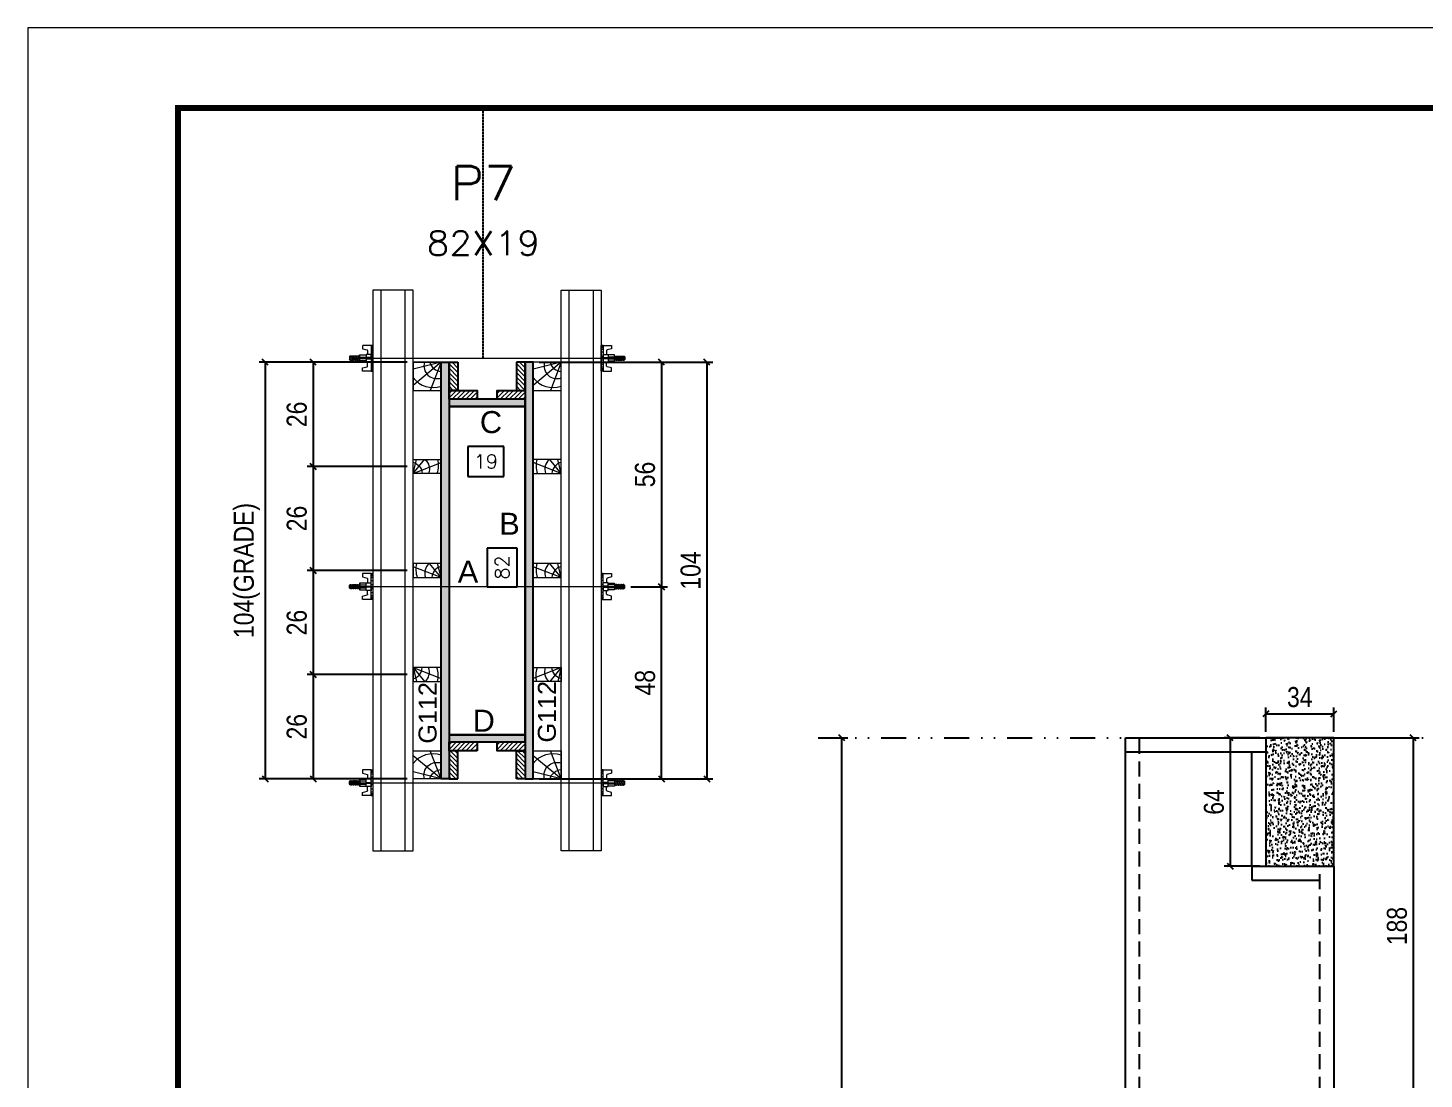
# Model space of a CAD drawing. Header units: millimetres. Extents: x 787 to 8287, y -592 to 17063.
# Drawn here: x 6194 to 6891, y 10271 to 10796 of the extents above; entities that cross this region are included whole.
import ezdxf
from ezdxf.enums import TextEntityAlignment as Align

# ---------------------------------------------------------------- set-up
doc = ezdxf.new("R2010")
doc.units = ezdxf.units.MM
for name, pattern in [('DASHED', [0.75, 0.5, -0.25]), ('DIVIDE2', [0.625, 0.25, -0.125, 0, -0.125, 0, -0.125]), ('HIDDEN', [0.375, 0.25, -0.125])]:
    doc.linetypes.add(name, pattern=pattern)
for name, color, linetype in [('00 - FELIPE', 2, 'Continuous'), ('CHAPA', 1, 'Continuous'), ('COTA', 241, 'Continuous'), ('Cota Seção (2x)', 241, 'Continuous'), ('MEIO_PONT', 93, 'Continuous'), ('Nível', 160, 'Continuous'), ('Painéis', 200, 'Continuous'), ('SARR_2.2x7', 40, 'Continuous'), ('SARRAFO', 251, 'Continuous'), ('Sarrafo de Pressão', 42, 'HIDDEN'), ('Texto de Titulo', 7, 'Continuous'), ('Texto Qtd Sarr', 242, 'Continuous'), ('TEXTO_GERAL', 7, 'Continuous')]:
    doc.layers.add(name, color=color, linetype=linetype)
for name, color, linetype, lineweight in [('Folhas', 255, 'Continuous', 9), ('Hachura', 251, 'Continuous', 9), ('Madeira', 126, 'Continuous', 18), ('Perfil Metálico', 224, 'Continuous', 18), ('SARRAFO DE PRESSAO', 251, 'DASHED', 9), ('Texto Seção', 7, 'Continuous', 15)]:
    doc.layers.add(name, color=color, linetype=linetype, lineweight=lineweight)
doc.styles.add('ARIAL', font='arial.ttf')
doc.styles.add('COTA TECNICA', font='techl___.ttf', dxfattribs={"height": 10})
doc.styles.add('COTA TECNICA 2X', font='techl___.ttf', dxfattribs={"height": 10})
doc.styles.add('COTA TECNICA-50', font='techl___.ttf', dxfattribs={"height": 10})
doc.styles.add('ROMANS', font='romans.shx')
doc.styles.add('SANSSERIF', font='sas_____.pfb')
doc.dimstyles.new('COTA PAINEL-50', dxfattribs={"dimtxt": 10, "dimasz": 3, "dimexe": 3, "dimexo": 3, "dimgap": 3, "dimtad": 1, "dimdec": 1, "dimzin": 12, "dimdsep": 46, "dimtxsty": 'COTA TECNICA-50', "dimblk1": 'OBLIQUE', "dimblk2": 'OBLIQUE', "dimsah": 1, "dimcen": 0.9, "dimclrd": 4, "dimclre": 4, "dimclrt": 240, "dimadec": 1, "dimazin": 3, "dimtfac": 1, "dimtdec": 1, "dimtmove": 0, "dimatfit": 3, "dimfxl": 0, "dimtolj": 1, "dimtzin": 12, "dimarcsym": 0})
doc.dimstyles.new('PAINEL', dxfattribs={"dimtxt": 10, "dimasz": 3, "dimexe": 3, "dimexo": 3, "dimgap": 3, "dimtad": 1, "dimdec": 1, "dimzin": 12, "dimdsep": 46, "dimtxsty": 'COTA TECNICA', "dimblk1": 'OBLIQUE', "dimblk2": 'OBLIQUE', "dimsah": 1, "dimcen": 0.9, "dimclrd": 4, "dimclre": 4, "dimclrt": 240, "dimadec": 1, "dimazin": 3, "dimtfac": 1, "dimtdec": 1, "dimtmove": 0, "dimatfit": 3, "dimfxl": 0, "dimtolj": 1, "dimtzin": 12, "dimarcsym": 0})
doc.dimstyles.new('SECAO PILAR', dxfattribs={"dimtxt": 10, "dimasz": 3, "dimexe": 3, "dimexo": 3, "dimgap": 3, "dimtad": 1, "dimdec": 1, "dimlfac": 0.5, "dimzin": 12, "dimdsep": 46, "dimtxsty": 'COTA TECNICA 2X', "dimblk1": 'OBLIQUE', "dimblk2": 'OBLIQUE', "dimsah": 1, "dimcen": 0.9, "dimclrd": 256, "dimclre": 256, "dimclrt": 256, "dimadec": 1, "dimazin": 3, "dimtfac": 1, "dimtdec": 1, "dimtmove": 0, "dimatfit": 3, "dimfxl": 0, "dimtolj": 1, "dimtzin": 12, "dimarcsym": 0})
doc.dimstyles.new('SECÇÃO 2', dxfattribs={"dimtxt": 7, "dimasz": 6, "dimexe": 0.18, "dimexo": 2, "dimgap": -4, "dimtad": 3, "dimdec": 1, "dimlfac": 0.5, "dimzin": 12, "dimdsep": 46, "dimtxsty": 'ROMANS', "dimblk": 'ARCHTICK', "dimcen": 0.09, "dimse1": 1, "dimse2": 1, "dimsd1": 1, "dimsd2": 1, "dimclrd": 180, "dimclre": 5, "dimclrt": 1, "dimadec": 0, "dimazin": 3, "dimtfac": 1, "dimtdec": 1, "dimtofl": 0, "dimtmove": 0, "dimatfit": 3, "dimldrblk": 'ARCHTICK', "dimfxl": 0, "dimtolj": 1, "dimtzin": 0, "dimarcsym": 0})
pattern_1 = [(135, (-16487.0859, 19923.5144), (-1.12253202, -1.12253202), [])]
pattern_2 = [(135, (-16487.0859, 19752.5144), (-1.12253202, -1.12253202), [])]

# ---------------------------------------------------------------- blocks, each defined once
blk = doc.blocks.new('9999999999')
at = {"layer": 'Folhas'}
blk.add_lwpolyline([(98138.98, 34190.21), (99623.98, 34190.21), (99623.98, 35240.21), (98138.98, 35240.21)], close=True, dxfattribs=at)
at = {"layer": 'Folhas', "color": 30, "const_width": 3}
blk.add_lwpolyline([(98213.98, 34230.21), (99583.98, 34230.21), (99583.98, 35200.21), (98213.98, 35200.21)], close=True, dxfattribs=at)
blk = doc.blocks.new('*D376')
at = {"layer": 'Cota Seção (2x)', "color": 180, "lineweight": -2}
for p, q in [((6438.32, 10535.73), (6423.32, 10535.73)), ((6423.32, 10535.73), (6423.32, 10516.39)), ((6438.32, 10516.39), (6438.32, 10535.73)), ((6423.32, 10516.39), (6438.32, 10516.39))]:
    blk.add_line(p, q, dxfattribs=at)
at = {"layer": 'Defpoints', "color": 0}
for p in [(6404.32, 10606.56), (6404.32, 10442.56), (6442.32, 10442.56)]:
    blk.add_point(p, dxfattribs=at)
at = {"layer": 'Cota Seção (2x)', "color": 1, "insert": (6430.82, 10526.06), "char_height": 7, "attachment_point": 5, "rotation": 90, "style": 'ROMANS'}
blk.add_mtext('\\A1;82', dxfattribs=at)
blk = doc.blocks.new('_ArchTick')
at = {"color": 0, "linetype": 'ByBlock', "const_width": 0.15}
blk.add_lwpolyline([(-0.5, -0.5), (0.5, 0.5)], dxfattribs=at)
blk = doc.blocks.new('_Oblique')
at = {"color": 0, "linetype": 'ByBlock', "lineweight": -2}
blk.add_line((-0.5, -0.5), (0.5, 0.5), dxfattribs=at)
blk = doc.blocks.new('*D377')
at = {"layer": 'Cota Seção (2x)', "lineweight": -2}
for p, q in [((6449.32, 10628.56), (6536.1, 10628.56)), ((6533.1, 10628.56), (6533.1, 10420.56)), ((6449.32, 10420.56), (6536.1, 10420.56))]:
    blk.add_line(p, q, dxfattribs=at)
at = {"layer": 'Defpoints', "color": 0}
for p in [(6446.32, 10628.56), (6446.32, 10420.56), (6533.1, 10420.56)]:
    blk.add_point(p, dxfattribs=at)
at = {"layer": 'Cota Seção (2x)', "lineweight": -2, "xscale": 3, "yscale": 3, "zscale": 3}
for p, rotation in [((6533.1, 10628.56), 90), ((6533.1, 10420.56), 270)]:
    blk.add_blockref('_Oblique', p, dxfattribs=dict(at, rotation=rotation))
at = {"layer": 'Cota Seção (2x)', "insert": (6524.99, 10524.56), "char_height": 10, "attachment_point": 5, "rotation": 90, "style": 'COTA TECNICA 2X'}
blk.add_mtext('\\A1;104', dxfattribs=at)
blk = doc.blocks.new('*D378')
at = {"layer": 'Cota Seção (2x)', "lineweight": -2}
for p, q in [((6483.32, 10628.56), (6513.33, 10628.56)), ((6510.33, 10628.56), (6510.33, 10516.5)), ((6495.12, 10516.5), (6513.33, 10516.5))]:
    blk.add_line(p, q, dxfattribs=at)
at = {"layer": 'Defpoints', "color": 0}
for p in [(6480.32, 10628.56), (6492.12, 10516.5), (6510.33, 10516.5)]:
    blk.add_point(p, dxfattribs=at)
at = {"layer": 'Cota Seção (2x)', "lineweight": -2, "xscale": 3, "yscale": 3, "zscale": 3}
for p, rotation in [((6510.33, 10628.56), 90), ((6510.33, 10516.5), 270)]:
    blk.add_blockref('_Oblique', p, dxfattribs=dict(at, rotation=rotation))
at = {"layer": 'Cota Seção (2x)', "insert": (6502.22, 10572.53), "char_height": 10, "attachment_point": 5, "rotation": 90, "style": 'COTA TECNICA 2X'}
blk.add_mtext('\\A1;56', dxfattribs=at)
blk = doc.blocks.new('*D379')
at = {"layer": 'Cota Seção (2x)', "lineweight": -2}
for p, q in [((6495.12, 10516.5), (6513.33, 10516.5)), ((6510.33, 10420.56), (6510.33, 10516.5)), ((6483.32, 10420.56), (6513.33, 10420.56))]:
    blk.add_line(p, q, dxfattribs=at)
at = {"layer": 'Defpoints', "color": 0}
for p in [(6492.12, 10516.5), (6510.33, 10516.5), (6480.32, 10420.56)]:
    blk.add_point(p, dxfattribs=at)
at = {"layer": 'Cota Seção (2x)', "lineweight": -2, "xscale": 3, "yscale": 3, "zscale": 3}
for p, rotation in [((6510.33, 10516.5), 90), ((6510.33, 10420.56), 270)]:
    blk.add_blockref('_Oblique', p, dxfattribs=dict(at, rotation=rotation))
at = {"layer": 'Cota Seção (2x)', "insert": (6502.23, 10468.53), "char_height": 10, "attachment_point": 5, "rotation": 90, "style": 'COTA TECNICA 2X'}
blk.add_mtext('\\A1;48', dxfattribs=at)
blk = doc.blocks.new('*D380')
at = {"layer": 'Cota Seção (2x)', "color": 180, "lineweight": -2}
for p, q in [((6431.71, 10586.47), (6413.71, 10586.47)), ((6413.71, 10586.47), (6413.71, 10571.47)), ((6431.71, 10571.47), (6431.71, 10586.47)), ((6413.71, 10571.47), (6431.71, 10571.47))]:
    blk.add_line(p, q, dxfattribs=at)
at = {"layer": 'Defpoints', "color": 0}
for p in [(6404.32, 10606.56), (6442.32, 10606.56), (6442.32, 10567.47)]:
    blk.add_point(p, dxfattribs=at)
at = {"layer": 'Cota Seção (2x)', "color": 1, "insert": (6422.71, 10578.97), "char_height": 7, "attachment_point": 5, "style": 'ROMANS'}
blk.add_mtext('\\A1;19', dxfattribs=at)
blk = doc.blocks.new('titulo1')
at = {"layer": 'Defpoints', "color": 252, "linetype": 'HIDDEN', "ltscale": 2}
blk.add_line((0, 0), (0, 125), dxfattribs=at)
at = {"layer": 'Defpoints', "style": 'ROMANS', "oblique": 15}
blk.add_attdef('FOLHA', text='', height=10, dxfattribs=at).set_placement((0, 15.58), align=Align.MIDDLE_CENTER)
at = {"layer": 'Texto Qtd Sarr', "color": 3, "style": 'ROMANS', "oblique": 15}
for tag, height, p in [('TITULO', 17, (0, 71.45)), ('SEÇÃO', 12, (0, 41.55))]:
    blk.add_attdef(tag, text='', height=height, dxfattribs=at).set_placement(p, align=Align.MIDDLE_CENTER)
blk = doc.blocks.new('PONTALETE')
at = {"layer": 'Madeira'}
for q in [(2.71, 7), (7, 5.76), (7, 1.74)]:
    blk.add_line((0, 0), q, dxfattribs=at)
blk.add_lwpolyline([(0, 0), (7, 0), (7, 7), (0, 7)], close=True, dxfattribs=at)
for centre, radius, start, end in [((2.04, 0.06), 6.23, 37.2818, 109.0913), ((1.09, 0.9), 3.19, 343.603, 109.9847), ((-0.21, -0.78), 3.09, 14.6322, 86.0383)]:
    blk.add_arc(centre, radius, start, end, dxfattribs=at)
blk = doc.blocks.new('*D381')
at = {"layer": 'Cota Seção (2x)', "lineweight": -2}
for p, q in [((6383.32, 10628.56), (6309.55, 10628.56)), ((6312.55, 10628.56), (6312.55, 10420.56)), ((6383.32, 10420.56), (6309.55, 10420.56))]:
    blk.add_line(p, q, dxfattribs=at)
at = {"layer": 'Defpoints', "color": 0}
for p in [(6386.32, 10628.56), (6312.55, 10420.56), (6386.32, 10420.56)]:
    blk.add_point(p, dxfattribs=at)
at = {"layer": 'Cota Seção (2x)', "lineweight": -2, "xscale": 3, "yscale": 3, "zscale": 3}
for p, rotation in [((6312.55, 10628.56), 90), ((6312.55, 10420.56), 270)]:
    blk.add_blockref('_Oblique', p, dxfattribs=dict(at, rotation=rotation))
at = {"layer": 'Cota Seção (2x)', "insert": (6303.32, 10524.56), "char_height": 10, "attachment_point": 5, "rotation": 90, "style": 'COTA TECNICA 2X'}
blk.add_mtext('\\A1;104(GRADE)', dxfattribs=at)
blk = doc.blocks.new('*D382')
at = {"layer": 'Cota Seção (2x)', "lineweight": -2}
for p, q in [((6383.32, 10472.56), (6333.39, 10472.56)), ((6336.39, 10472.56), (6336.39, 10420.56)), ((6383.32, 10420.56), (6333.39, 10420.56))]:
    blk.add_line(p, q, dxfattribs=at)
at = {"layer": 'Defpoints', "color": 0}
for p in [(6386.32, 10472.56), (6336.39, 10420.56), (6386.32, 10420.56)]:
    blk.add_point(p, dxfattribs=at)
at = {"layer": 'Cota Seção (2x)', "lineweight": -2, "xscale": 3, "yscale": 3, "zscale": 3}
for p, rotation in [((6336.39, 10472.56), 90), ((6336.39, 10420.56), 270)]:
    blk.add_blockref('_Oblique', p, dxfattribs=dict(at, rotation=rotation))
at = {"layer": 'Cota Seção (2x)', "insert": (6328.29, 10446.56), "char_height": 10, "attachment_point": 5, "rotation": 90, "style": 'COTA TECNICA 2X'}
blk.add_mtext('\\A1;26', dxfattribs=at)
blk = doc.blocks.new('MEIO PONTALETE')
at = {"layer": 'Madeira'}
for q in [(2.71, 7), (3.5, 2.88), (3.5, 0.87)]:
    blk.add_line((0, 0), q, dxfattribs=at)
blk.add_lwpolyline([(0, 0), (3.5, 0), (3.5, 7), (0, 7)], close=True, dxfattribs=at)
for centre, radius, start, end in [((2.04, 0.06), 6.23, 76.4499, 109.0913), ((1.09, 0.9), 3.19, 40.9063, 109.9847), ((-0.21, -0.78), 3.09, 14.6322, 86.0383)]:
    blk.add_arc(centre, radius, start, end, dxfattribs=at)
blk = doc.blocks.new('C')
at = {"layer": 'Hachura', "color": 0}
for p, q in [((0, 3.22), (0, -3.22)), ((0.45, 3.22), (0, 3.22)), ((0.46, 3.16), (0, 3.16)), ((0.46, 3.05), (0, 3.05)), ((0.46, 2.88), (0, 2.88)), ((0, 2.75), (0, -1.16)), ((0.46, 2.65), (0, 2.65)), ((0.46, 2.23), (0, 2.23)), ((0.46, 1.51), (0, 1.51)), ((0.39, 0.49), (0.17, 0.49)), ((0.45, -3.23), (0.45, 3.22)), ((0.45, 3.22), (2.58, 3.22)), ((1.74, 0.97), (0.45, 0.97)), ((1.45, 0.1), (0.45, 0.1)), ((1.35, 1.94), (1.35, 0.96)), ((2.58, 2.39), (1.47, 2.09)), ((1.74, -0.97), (1.74, 0.97)), ((1.74, 0.97), (1.74, 0.84)), ((1.74, 0.97), (1.74, 0.84)), ((1.74, 0.84), (3.35, 0.84)), ((3.35, 0.45), (1.74, 0.45)), ((2.58, 3.22), (2.58, 2.39)), ((3.32, 0.84), (3.32, -0.84)), ((3.35, 0.84), (3.35, -0.84)), ((3.68, 0.45), (3.35, 0.45)), ((3.84, -0.52), (3.35, 0.45)), ((3.35, 0.06), (3.67, -0.57)), ((3.68, 0.45), (4.16, -0.52)), ((3.72, 0.5), (4.25, -0.57)), ((4.37, -0.55), (3.83, 0.53)), ((4.15, 0.45), (3.93, 0.45)), ((4.42, -0.52), (3.93, 0.45)), ((4.15, 0.45), (4.26, 0.45)), ((4.26, 0.45), (4.74, -0.52)), ((4.3, 0.5), (4.83, -0.57)), ((4.95, -0.55), (4.41, 0.53)), ((4.51, 0.45), (4.84, 0.45)), ((5, -0.52), (4.51, 0.45)), ((4.84, 0.45), (5.32, -0.52)), ((4.88, 0.5), (5.41, -0.57)), ((5.53, -0.55), (4.99, 0.53)), ((5.58, -0.52), (5.09, 0.45)), ((5.42, 0.45), (5.09, 0.45)), ((5.58, -0.52), (5.09, 0.45)), ((5.42, 0.45), (5.74, -0.19)), ((5.46, 0.5), (5.74, -0.07)), ((5.74, 0.19), (5.57, 0.53)), ((5.74, 0.32), (5.68, 0.45)), ((5.68, 0.45), (5.74, 0.45)), ((5.74, 0.45), (5.9, 0.29)), ((5.74, 0.45), (5.74, -0.52)), ((5.9, -0.36), (5.9, 0.29)), ((0.45, 0), (0, 0)), ((0.46, -1.52), (0, -1.52)), ((0.46, -2.23), (0, -2.23)), ((0.46, -2.65), (0, -2.65)), ((0.46, -2.88), (0, -2.88)), ((0.46, -3.05), (0, -3.05)), ((0.46, -3.16), (0, -3.16)), ((0, -3.22), (2.57, -3.22)), ((0.08, -0.48), (0.29, -0.48)), ((0.29, -0.48), (0.4, -0.48)), ((0.45, 0), (0.45, -0.97)), ((0.45, -0.16), (1.45, -0.16)), ((0.45, -0.65), (0.45, -0.32)), ((0.45, -3.23), (0.45, -0.65)), ((0.45, -0.97), (1.74, -0.97)), ((1.35, -1.94), (1.35, -0.97)), ((2.58, -2.39), (1.47, -2.1)), ((3.35, -0.32), (1.74, -0.32)), ((3.35, -0.84), (1.74, -0.84)), ((2.58, -3.23), (2.58, -2.39)), ((3.35, -0.07), (3.58, -0.52)), ((3.35, -0.52), (3.58, -0.52)), ((3.84, -0.52), (4.16, -0.52)), ((4.42, -0.52), (4.74, -0.52)), ((4.63, -0.52), (4.74, -0.52)), ((5, -0.52), (5.32, -0.52)), ((5.58, -0.52), (5.74, -0.52)), ((5.74, -0.52), (5.9, -0.36)), ((5.74, -0.52), (5.74, -0.52))]:
    blk.add_line(p, q, dxfattribs=at)
for centre, radius, start, end in [((1.52, 1.94), 0.161, 104.7436, 180), ((1.44, -0.03), 0.129, 272.695, 87.305), ((3.81, 0.39), 0.143, 25.5688, 154.4312), ((4.39, 0.39), 0.143, 25.5688, 154.4312), ((4.97, 0.39), 0.143, 25.5688, 154.4312), ((5.55, 0.39), 0.143, 25.5688, 154.4312), ((0.17, -0.37), 0.174, 221.744, 317.8592), ((1.52, -1.94), 0.161, 180, 255.2564), ((3.71, -0.4), 0.174, 222.1408, 318.256), ((4.29, -0.4), 0.174, 222.1408, 318.256), ((4.87, -0.4), 0.174, 222.1408, 318.256), ((5.45, -0.4), 0.174, 222.1408, 318.256), ((5.61, -0.4), 0.174, 317.8592, 318.256)]:
    blk.add_arc(centre, radius, start, end, dxfattribs=at)
blk = doc.blocks.new('*D383')
at = {"layer": 'COTA', "lineweight": -2}
for p, q in [((6383.32, 10628.56), (6333.39, 10628.56)), ((6336.39, 10628.56), (6336.39, 10576.56)), ((6383.32, 10576.56), (6333.39, 10576.56))]:
    blk.add_line(p, q, dxfattribs=at)
at = {"layer": 'Defpoints', "color": 0}
for p in [(6386.32, 10628.56), (6336.39, 10576.56), (6386.32, 10576.56)]:
    blk.add_point(p, dxfattribs=at)
at = {"layer": 'COTA', "lineweight": -2, "xscale": 3, "yscale": 3, "zscale": 3}
for p, rotation in [((6336.39, 10628.56), 90), ((6336.39, 10576.56), 270)]:
    blk.add_blockref('_Oblique', p, dxfattribs=dict(at, rotation=rotation))
at = {"layer": 'COTA', "insert": (6328.29, 10602.56), "char_height": 10, "attachment_point": 5, "rotation": 90, "style": 'COTA TECNICA 2X'}
blk.add_mtext('\\A1;26', dxfattribs=at)
blk = doc.blocks.new('*D384')
at = {"layer": 'Cota Seção (2x)', "lineweight": -2}
for p, q in [((6383.32, 10576.56), (6333.39, 10576.56)), ((6336.39, 10576.56), (6336.39, 10524.56)), ((6383.32, 10524.56), (6333.39, 10524.56))]:
    blk.add_line(p, q, dxfattribs=at)
at = {"layer": 'Defpoints', "color": 0}
for p in [(6386.32, 10576.56), (6336.39, 10524.56), (6386.32, 10524.56)]:
    blk.add_point(p, dxfattribs=at)
at = {"layer": 'Cota Seção (2x)', "lineweight": -2, "xscale": 3, "yscale": 3, "zscale": 3}
for p, rotation in [((6336.39, 10576.56), 90), ((6336.39, 10524.56), 270)]:
    blk.add_blockref('_Oblique', p, dxfattribs=dict(at, rotation=rotation))
at = {"layer": 'Cota Seção (2x)', "insert": (6328.29, 10550.56), "char_height": 10, "attachment_point": 5, "rotation": 90, "style": 'COTA TECNICA 2X'}
blk.add_mtext('\\A1;26', dxfattribs=at)
blk = doc.blocks.new('*D1255')
at = {"layer": 'Cota Seção (2x)', "lineweight": -2}
for p, q in [((6383.32, 10524.56), (6333.39, 10524.56)), ((6336.39, 10524.56), (6336.39, 10472.56)), ((6383.32, 10472.56), (6333.39, 10472.56))]:
    blk.add_line(p, q, dxfattribs=at)
at = {"layer": 'Defpoints', "color": 0}
for p in [(6386.32, 10524.56), (6336.39, 10472.56), (6386.32, 10472.56)]:
    blk.add_point(p, dxfattribs=at)
at = {"layer": 'Cota Seção (2x)', "lineweight": -2, "xscale": 3, "yscale": 3, "zscale": 3}
for p, rotation in [((6336.39, 10524.56), 90), ((6336.39, 10472.56), 270)]:
    blk.add_blockref('_Oblique', p, dxfattribs=dict(at, rotation=rotation))
at = {"layer": 'Cota Seção (2x)', "insert": (6328.29, 10498.56), "char_height": 10, "attachment_point": 5, "rotation": 90, "style": 'COTA TECNICA 2X'}
blk.add_mtext('\\A1;26', dxfattribs=at)
blk = doc.blocks.new('*D1177')
at = {"layer": 'COTA', "color": 4, "lineweight": -2}
for p, q in [((6591.67, 10440.98), (6603.52, 10440.98)), ((6600.52, 10050.98), (6600.52, 10440.98)), ((6591.67, 10050.98), (6603.52, 10050.98))]:
    blk.add_line(p, q, dxfattribs=at)
at = {"layer": 'Defpoints', "color": 0}
for p in [(6588.67, 10440.98), (6600.52, 10440.98), (6588.67, 10050.98)]:
    blk.add_point(p, dxfattribs=at)
at = {"layer": 'COTA', "color": 4, "lineweight": -2, "xscale": 3, "yscale": 3, "zscale": 3}
for p, rotation in [((6600.52, 10440.98), 90), ((6600.52, 10050.98), 270)]:
    blk.add_blockref('_Oblique', p, dxfattribs=dict(at, rotation=rotation))
at = {"layer": 'COTA', "color": 240, "insert": (6592.27, 10245.98), "char_height": 10, "attachment_point": 5, "rotation": 90, "style": 'COTA TECNICA-50'}
blk.add_mtext('\\A1;390', dxfattribs=at)
blk = doc.blocks.new('*D1495')
at = {"layer": 'COTA', "color": 4, "lineweight": -2}
for p, q in [((6812.17, 10443.98), (6812.17, 10456.07)), ((6812.17, 10453.07), (6846.17, 10453.07)), ((6846.17, 10443.98), (6846.17, 10456.07))]:
    blk.add_line(p, q, dxfattribs=at)
at = {"layer": 'Defpoints', "color": 0}
for p in [(6846.17, 10453.07), (6812.17, 10440.98), (6846.17, 10440.98)]:
    blk.add_point(p, dxfattribs=at)
at = {"layer": 'COTA', "color": 4, "lineweight": -2, "xscale": 3, "yscale": 3, "zscale": 3, "rotation": 180}
blk.add_blockref('_Oblique', (6812.17, 10453.07), dxfattribs=at)
at = {"layer": 'COTA', "color": 4, "lineweight": -2, "xscale": 3, "yscale": 3, "zscale": 3}
blk.add_blockref('_Oblique', (6846.17, 10453.07), dxfattribs=at)
at = {"layer": 'COTA', "color": 240, "insert": (6829.17, 10461.29), "char_height": 10, "attachment_point": 5, "style": 'COTA TECNICA-50'}
blk.add_mtext('\\A1;34', dxfattribs=at)
blk = doc.blocks.new('*D1496')
at = {"layer": '00 - FELIPE', "color": 4, "lineweight": -2}
for p, q in [((6849.17, 10440.98), (6888.82, 10440.98)), ((6885.82, 10440.98), (6885.82, 10252.98)), ((6849.17, 10252.98), (6888.82, 10252.98))]:
    blk.add_line(p, q, dxfattribs=at)
at = {"layer": 'Defpoints', "color": 0}
for p in [(6846.17, 10440.98), (6846.17, 10252.98), (6885.82, 10252.98)]:
    blk.add_point(p, dxfattribs=at)
at = {"layer": '00 - FELIPE', "color": 4, "lineweight": -2, "xscale": 3, "yscale": 3, "zscale": 3}
for p, rotation in [((6885.82, 10440.98), 90), ((6885.82, 10252.98), 270)]:
    blk.add_blockref('_Oblique', p, dxfattribs=dict(at, rotation=rotation))
at = {"layer": '00 - FELIPE', "color": 240, "insert": (6877.72, 10346.98), "char_height": 10, "attachment_point": 5, "rotation": 90, "style": 'COTA TECNICA'}
blk.add_mtext('\\A1;188', dxfattribs=at)
blk = doc.blocks.new('*D1498')
at = {"layer": '00 - FELIPE', "color": 4, "lineweight": -2}
for p, q in [((6809.17, 10440.98), (6791.42, 10440.98)), ((6794.42, 10440.98), (6794.42, 10376.98)), ((6809.17, 10376.98), (6791.42, 10376.98))]:
    blk.add_line(p, q, dxfattribs=at)
at = {"layer": 'Defpoints', "color": 0}
for p in [(6812.17, 10440.98), (6794.42, 10376.98), (6812.17, 10376.98)]:
    blk.add_point(p, dxfattribs=at)
at = {"layer": '00 - FELIPE', "color": 4, "lineweight": -2, "xscale": 3, "yscale": 3, "zscale": 3}
for p, rotation in [((6794.42, 10440.98), 90), ((6794.42, 10376.98), 270)]:
    blk.add_blockref('_Oblique', p, dxfattribs=dict(at, rotation=rotation))
at = {"layer": '00 - FELIPE', "color": 240, "insert": (6786.32, 10408.98), "char_height": 10, "attachment_point": 5, "rotation": 90, "style": 'COTA TECNICA'}
blk.add_mtext('\\A1;64', dxfattribs=at)

msp = doc.modelspace()

# ---------------------------------------------------------------- hatches: boundary and pattern name
at = {"layer": 'COTA', "linetype": 'ByBlock'}
h = msp.add_hatch(dxfattribs=at)
h.set_pattern_fill('AR-CONC', color=256, scale=0.03)
h.set_pattern_definition([(50, (-1690.9125, 6328.986), (5.46554, -0.4781726), [0.5715, -6.2865]), (355, (-1690.9125, 6328.986), (-1.0573026, 5.7317054), [0.4572, -5.0292175]), (100.451445, (-1690.457, 6328.946), (4.4082374, 5.2535326), [0.4857003, -5.3427073]), (46.1842, (-1690.9125, 6330.51), (8.132371, -1.26127), [0.85725, -9.42975]), (96.63556, (-1690.235, 6330.405), (7.122124, 7.422784), [0.728551, -8.014068]), (351.18415, (-1690.9125, 6330.51), (7.122124, 7.422784), [0.685799, -7.543792]), (21, (-1690.1505, 6330.129), (4.5484317, -3.067956), [0.5715, -6.2865]), (326, (-1690.1505, 6330.129), (1.854061, 5.525639), [0.4572, -5.0292]), (71.451445, (-1689.7715, 6329.873), (6.4024926, 2.457683), [0.4857003, -5.342698]), (37.5, (-1690.9125, 6328.9859), (0.0926581, 2.53665117), [0, -4.96824, 0, -5.1054, 0, -5.04825]), (7.5, (-1690.9125, 6328.986), (2.0045899, 3.00541724), [0, -2.91084, 0, -4.85394, 0, -1.92405]), (327.5, (-1692.6118, 6328.9859), (4.06771786, -0.1718623), [0, -1.905, 0, -5.9436, 0, -7.8867]), (317.5, (-1693.3738, 6328.986), (4.4438754, 0.7627947), [0, -2.4765, 0, -3.94716, 0, -5.6007])])
h.paths.add_polyline_path([(6812.17, 10440.98), (6812.17, 10376.98), (6846.17, 10376.98), (6846.17, 10440.98)])
at = {"layer": 'Hachura'}
h = msp.add_hatch(color=256, dxfattribs=at)
h.dxf.hatch_style = 1
h.paths.add_polyline_path([(6404.32, 10420.56), (6400.32, 10420.56), (6400.32, 10628.56), (6404.32, 10628.56)])
h = msp.add_hatch(color=256, dxfattribs=at)
h.dxf.hatch_style = 1
h.paths.add_polyline_path([(6404.32, 10420.56), (6400.32, 10420.56), (6400.32, 10628.56), (6404.32, 10628.56)])
h = msp.add_hatch(dxfattribs=at)
h.set_pattern_fill('ANSI31', color=256, scale=0.5, angle=90, style=0)
h.set_pattern_definition(pattern_2)
h.paths.add_polyline_path([(6404.32, 10614.56), (6408.72, 10614.56), (6408.72, 10628.56), (6404.32, 10628.56)])
h = msp.add_hatch(dxfattribs=at)
h.set_pattern_fill('ANSI31', color=256, scale=0.5, angle=90, style=0)
h.set_pattern_definition(pattern_2)
h.paths.add_polyline_path([(6442.32, 10614.56), (6437.92, 10614.56), (6437.92, 10628.56), (6442.32, 10628.56)])
h = msp.add_hatch(color=256, dxfattribs=at)
h.dxf.hatch_style = 1
h.paths.add_polyline_path([(6442.32, 10420.56), (6446.32, 10420.56), (6446.32, 10628.56), (6442.32, 10628.56)])
h = msp.add_hatch(color=256, dxfattribs=at)
h.dxf.hatch_style = 1
h.paths.add_polyline_path([(6442.32, 10420.56), (6446.32, 10420.56), (6446.32, 10628.56), (6442.32, 10628.56)])
h = msp.add_hatch(dxfattribs=at)
h.set_pattern_fill('ANSI31', color=256, scale=0.5, angle=540, style=0)
h.set_pattern_definition([(225, (-3084.6296, -12314.8455), (1.12253202, -1.12253202), [])])
h.paths.add_polyline_path([(6404.32, 10614.56), (6404.32, 10610.16), (6418.32, 10610.16), (6418.32, 10614.56)])
h = msp.add_hatch(dxfattribs=at)
h.set_pattern_fill('ANSI31', color=256, scale=0.5, angle=540, style=0)
h.set_pattern_definition([(225, (-3060.6296, -12314.8455), (1.12253202, -1.12253202), [])])
h.paths.add_polyline_path([(6428.32, 10614.56), (6428.32, 10610.16), (6442.32, 10610.16), (6442.32, 10614.56)])
h = msp.add_hatch(color=256, dxfattribs=at)
h.dxf.hatch_style = 1
h.paths.add_polyline_path([(6404.32, 10610.16), (6404.32, 10606.56), (6442.32, 10606.56), (6442.32, 10610.16)])
h = msp.add_hatch(color=256, dxfattribs=at)
h.dxf.hatch_style = 1
h.paths.add_polyline_path([(6404.32, 10610.16), (6404.32, 10606.56), (6442.32, 10606.56), (6442.32, 10610.16)])
h = msp.add_hatch(color=256, dxfattribs=at)
h.dxf.hatch_style = 1
h.paths.add_polyline_path([(6404.32, 10442.56), (6404.32, 10438.96), (6442.32, 10438.96), (6442.32, 10442.56)])
h = msp.add_hatch(color=256, dxfattribs=at)
h.dxf.hatch_style = 1
h.paths.add_polyline_path([(6404.32, 10442.56), (6404.32, 10438.96), (6442.32, 10438.96), (6442.32, 10442.56)])
h = msp.add_hatch(dxfattribs=at)
h.set_pattern_fill('ANSI31', color=256, scale=0.5, angle=540, style=0)
h.set_pattern_definition([(225, (-3084.6296, -12490.4455), (1.12253202, -1.12253202), [])])
h.paths.add_polyline_path([(6404.32, 10438.96), (6404.32, 10434.56), (6418.32, 10434.56), (6418.32, 10438.96)])
h = msp.add_hatch(dxfattribs=at)
h.set_pattern_fill('ANSI31', color=256, scale=0.5, angle=540, style=0)
h.set_pattern_definition([(225, (-3060.6296, -12490.4455), (1.12253202, -1.12253202), [])])
h.paths.add_polyline_path([(6428.32, 10438.96), (6428.32, 10434.56), (6442.32, 10434.56), (6442.32, 10438.96)])
h = msp.add_hatch(dxfattribs=at)
h.set_pattern_fill('ANSI31', color=256, scale=0.5, angle=90, style=0)
h.set_pattern_definition(pattern_1)
h.paths.add_polyline_path([(6404.32, 10434.56), (6408.72, 10434.56), (6408.72, 10420.56), (6404.32, 10420.56)])
h = msp.add_hatch(dxfattribs=at)
h.set_pattern_fill('ANSI31', color=256, scale=0.5, angle=90, style=0)
h.set_pattern_definition(pattern_1)
h.paths.add_polyline_path([(6442.32, 10434.56), (6437.92, 10434.56), (6437.92, 10420.56), (6442.32, 10420.56)])

# ---------------------------------------------------------------- linework, layer by layer
at = {"layer": 'CHAPA'}
for points in [[(6404.32, 10420.56), (6400.32, 10420.56), (6400.32, 10628.56), (6404.32, 10628.56)], [(6404.32, 10420.56), (6400.32, 10420.56), (6400.32, 10628.56), (6404.32, 10628.56)], [(6442.32, 10420.56), (6446.32, 10420.56), (6446.32, 10628.56), (6442.32, 10628.56)], [(6442.32, 10420.56), (6446.32, 10420.56), (6446.32, 10628.56), (6442.32, 10628.56)], [(6404.32, 10610.16), (6404.32, 10606.56), (6442.32, 10606.56), (6442.32, 10610.16)], [(6404.32, 10610.16), (6404.32, 10606.56), (6442.32, 10606.56), (6442.32, 10610.16)], [(6404.32, 10442.56), (6404.32, 10438.96), (6442.32, 10438.96), (6442.32, 10442.56)], [(6404.32, 10442.56), (6404.32, 10438.96), (6442.32, 10438.96), (6442.32, 10442.56)]]:
    msp.add_lwpolyline(points, close=True, dxfattribs=at)
at = {"layer": 'COTA', "linetype": 'ByBlock'}
for p, q in [((6742.17, 10440.98), (6742.17, 10440.98)), ((6846.17, 10440.98), (6812.17, 10440.98)), ((6846.17, 10376.98), (6846.17, 10440.98))]:
    msp.add_line(p, q, dxfattribs=at)
at = {"layer": 'Hachura'}
for p, q in [((6355.52, 10630.56), (6487.32, 10630.57)), ((6355.52, 10516.56), (6487.32, 10516.55)), ((6355.52, 10418.56), (6487.32, 10418.55))]:
    msp.add_line(p, q, dxfattribs=at)
at = {"layer": 'Madeira'}
for points in [[(6400.32, 10420.56), (6386.32, 10420.56), (6386.32, 10628.56), (6400.32, 10628.56)], [(6446.32, 10420.56), (6460.32, 10420.56), (6460.32, 10628.56), (6446.32, 10628.56)]]:
    msp.add_lwpolyline(points, close=True, dxfattribs=at)
at = {"layer": 'Nível', "color": 4, "linetype": 'DIVIDE2', "ltscale": 50}
msp.add_line((6588.67, 10440.98), (7639, 10440.98), dxfattribs=at)
at = {"layer": 'Painéis'}
for p, q in [((6742.17, 10174.98), (6742.17, 10440.98)), ((6742.17, 10440.98), (6812.17, 10440.98)), ((6812.17, 10440.98), (6812.17, 10376.98)), ((6742.17, 10376.98), (6742.17, 10376.98)), ((6812.17, 10376.98), (6846.17, 10376.98)), ((6846.17, 10376.98), (6846.17, 10174.98))]:
    msp.add_line(p, q, dxfattribs=at)
msp.add_lwpolyline([(6442.32, 10606.56), (6404.32, 10606.56), (6404.32, 10442.56), (6442.32, 10442.56)], close=True, dxfattribs=at)
at = {"layer": 'Perfil Metálico'}
for points in [[(6366.32, 10384.56), (6386.32, 10384.56), (6386.32, 10664.56), (6366.32, 10664.56)], [(6382.32, 10664.56), (6370.32, 10664.56), (6370.32, 10384.56), (6382.32, 10384.56)], [(6480.32, 10384.56), (6460.32, 10384.56), (6460.32, 10664.56), (6480.32, 10664.56)], [(6464.32, 10664.56), (6476.32, 10664.56), (6476.32, 10384.56), (6464.32, 10384.56)]]:
    msp.add_lwpolyline(points, close=True, dxfattribs=at)
at = {"layer": 'SARR_2.2x7'}
for p, q in [((6742.17, 10433.98), (6812.17, 10433.98)), ((6805.17, 10376.98), (6805.17, 10433.98)), ((6805.17, 10376.98), (6812.17, 10376.98)), ((6805.17, 10376.98), (6805.17, 10369.98)), ((6805.17, 10369.98), (6839.17, 10369.98))]:
    msp.add_line(p, q, dxfattribs=at)
at = {"layer": 'SARRAFO'}
for points in [[(6408.72, 10628.56), (6408.72, 10614.56), (6404.32, 10614.56), (6404.32, 10628.56)], [(6437.92, 10628.56), (6437.92, 10614.56), (6442.32, 10614.56), (6442.32, 10628.56)], [(6418.32, 10610.16), (6404.32, 10610.16), (6404.32, 10614.56), (6418.32, 10614.56)], [(6418.32, 10610.16), (6404.32, 10610.16), (6404.32, 10614.56), (6418.32, 10614.56)], [(6442.32, 10610.16), (6428.32, 10610.16), (6428.32, 10614.56), (6442.32, 10614.56)], [(6442.32, 10610.16), (6428.32, 10610.16), (6428.32, 10614.56), (6442.32, 10614.56)], [(6418.32, 10434.56), (6404.32, 10434.56), (6404.32, 10438.96), (6418.32, 10438.96)], [(6418.32, 10434.56), (6404.32, 10434.56), (6404.32, 10438.96), (6418.32, 10438.96)], [(6442.32, 10434.56), (6428.32, 10434.56), (6428.32, 10438.96), (6442.32, 10438.96)], [(6442.32, 10434.56), (6428.32, 10434.56), (6428.32, 10438.96), (6442.32, 10438.96)], [(6408.72, 10420.56), (6408.72, 10434.56), (6404.32, 10434.56), (6404.32, 10420.56)], [(6437.92, 10420.56), (6437.92, 10434.56), (6442.32, 10434.56), (6442.32, 10420.56)]]:
    msp.add_lwpolyline(points, close=True, dxfattribs=at)
at = {"layer": 'Sarrafo de Pressão', "ltscale": 30}
for p, q in [((6749.17, 10252.98), (6749.17, 10440.98)), ((6839.17, 10252.98), (6839.17, 10376.98))]:
    msp.add_line(p, q, dxfattribs=at)

# ---------------------------------------------------------------- block references
at = {"layer": 'Hachura', "linetype": 'Continuous', "yscale": 2, "zscale": 2, "rotation": 180}
for p, xscale in [((6366.32, 10630.56), 2), ((6480.32, 10630.56), -2)]:
    msp.add_blockref('C', p, dxfattribs=dict(at, xscale=xscale))
at = {"layer": 'Hachura', "linetype": 'Continuous', "yscale": 2, "zscale": 2}
for p, xscale in [((6366.32, 10516.56), -2), ((6480.32, 10516.56), 2), ((6366.32, 10418.56), -2), ((6480.32, 10418.56), 2)]:
    msp.add_blockref('C', p, dxfattribs=dict(at, xscale=xscale))
at = {"layer": 'MEIO_PONT'}
for name, p, xscale, yscale, zscale, rotation in [('PONTALETE', (6400.32, 10628.56), 2, 2, 2, 180), ('PONTALETE', (6460.32, 10628.56), 2, 2, 2, 180), ('MEIO PONTALETE', (6386.32, 10573.06), -1.999999997962732, 1.999999997962732, 1.999999997962732, 270), ('MEIO PONTALETE', (6460.32, 10573.06), 1.999999997962732, 1.999999997962732, 1.999999997962732, 90.00000000000001), ('MEIO PONTALETE', (6400.32, 10521.06), 1.999999997962732, 1.999999997962732, 1.999999997962732, 90.00000000000001), ('MEIO PONTALETE', (6460.32, 10521.06), 1.999999997962732, 1.999999997962732, 1.999999997962732, 90.00000000000001), ('MEIO PONTALETE', (6386.32, 10476.06), 1.999999997962732, 1.999999997962732, 1.999999997962732, 270), ('MEIO PONTALETE', (6460.32, 10476.06), -1.999999997962732, 1.999999997962732, 1.999999997962732, 90)]:
    msp.add_blockref(name, p, dxfattribs=dict(at, xscale=xscale, yscale=yscale, zscale=zscale, rotation=rotation))
at = {"layer": 'MEIO_PONT', "xscale": -2, "yscale": 2, "zscale": 2}
for p in [(6400.32, 10420.56), (6460.32, 10420.56)]:
    msp.add_blockref('PONTALETE', p, dxfattribs=at)
at = {"layer": 'SARRAFO DE PRESSAO', "color": 6, "linetype": 'ByBlock'}
msp.add_blockref('9999999999', (-91944.98, -24444.64), dxfattribs=at)
at = {"layer": 'Texto Seção'}
ref = msp.add_blockref('titulo1', (6421.42, 10630.57), dxfattribs=at)
ref.add_attrib('TITULO', 'P7', dxfattribs={"layer": 'Texto de Titulo', "color": 7, "height": 17, "style": 'ROMANS', "width": 1.1}).set_placement((6421.42, 10718.07), align=Align.MIDDLE_CENTER)
ref.add_attrib('SEÇÃO', '82X19', dxfattribs={"layer": 'Texto de Titulo', "color": 7, "height": 12, "style": 'ROMANS', "width": 1.1}).set_placement((6421.42, 10688.07), align=Align.MIDDLE_CENTER)

# ---------------------------------------------------------------- texts
at = {"layer": 'TEXTO_GERAL', "style": 'ARIAL'}
for s, p in [('C', (6425.25, 10598.7)), ('B', (6434.5, 10547.92)), ('A', (6413.78, 10524.01)), ('D', (6421.65, 10449.56))]:
    msp.add_text(s, height=11, dxfattribs=at).set_placement(p, align=Align.MIDDLE_CENTER)
at = {"layer": 'TEXTO_GERAL', "color": 0, "linetype": 'Continuous', "style": 'SANSSERIF'}
for p in [(6393.59, 10438.11), (6453.16, 10438.66)]:
    msp.add_text('G112', height=9, rotation=90, dxfattribs=at).set_placement(p, align=Align.MIDDLE_LEFT)

# ---------------------------------------------------------------- dimensions: what is measured, and where the dimension line sits
at = {"layer": '00 - FELIPE'}
for base, p1, p2, picture, middle in [((6794.42, 10376.98), (6812.17, 10440.98), (6812.17, 10376.98), '*D1498', (6786.32, 10408.98)), ((6885.82, 10252.98), (6846.17, 10440.98), (6846.17, 10252.98), '*D1496', (6877.72, 10346.98))]:
    dim = msp.add_linear_dim(base=base, p1=p1, p2=p2, angle=90, dimstyle='PAINEL', dxfattribs=at)
    dim.commit()
    dim.dimension.update_dxf_attribs({"geometry": picture, "text_midpoint": middle})
at = {"layer": 'COTA'}
for base, p1, p2, angle, dimstyle, picture, middle in [((6336.39, 10576.56), (6386.32, 10628.56), (6386.32, 10576.56), 270, 'SECAO PILAR', '*D383', (6328.29, 10602.56)), ((6600.52, 10440.98), (6588.67, 10050.98), (6588.67, 10440.98), 90, 'COTA PAINEL-50', '*D1177', (6592.27, 10245.98))]:
    dim = msp.add_linear_dim(base=base, p1=p1, p2=p2, angle=angle, dimstyle=dimstyle, dxfattribs=at)
    dim.commit()
    dim.dimension.update_dxf_attribs({"geometry": picture, "text_midpoint": middle})
dim = msp.add_linear_dim(base=(6846.17, 10453.07), p1=(6812.17, 10440.98), p2=(6846.17, 10440.98), dimstyle='COTA PAINEL-50', dxfattribs=at)
dim.commit()
dim.dimension.update_dxf_attribs({"geometry": '*D1495', "text_midpoint": (6829.17, 10461.29)})
at = {"layer": 'Cota Seção (2x)', "color": 241}
dim = msp.add_linear_dim(base=(6312.55, 10420.56), p1=(6386.32, 10628.56), p2=(6386.32, 10420.56), angle=270, text='<>(GRADE)', dimstyle='SECAO PILAR', dxfattribs=at)
dim.commit()
dim.dimension.update_dxf_attribs({"geometry": '*D381', "text_midpoint": (6303.32, 10524.56)})
for base, p1, p2, angle, picture, middle in [((6533.1, 10420.56), (6446.32, 10628.56), (6446.32, 10420.56), 270, '*D377', (6524.99, 10524.56)), ((6510.33, 10516.5), (6480.32, 10628.56), (6492.12, 10516.5), 270, '*D378', (6502.22, 10572.53)), ((6336.39, 10524.56), (6386.32, 10576.56), (6386.32, 10524.56), 270, '*D384', (6328.29, 10550.56)), ((6336.39, 10472.56), (6386.32, 10524.56), (6386.32, 10472.56), 90, '*D1255', (6328.29, 10498.56)), ((6510.33, 10516.5), (6480.32, 10420.56), (6492.12, 10516.5), 90, '*D379', (6502.23, 10468.53)), ((6336.39, 10420.56), (6386.32, 10472.56), (6386.32, 10420.56), 270, '*D382', (6328.29, 10446.56))]:
    dim = msp.add_linear_dim(base=base, p1=p1, p2=p2, angle=angle, dimstyle='SECAO PILAR', dxfattribs=at)
    dim.commit()
    dim.dimension.update_dxf_attribs({"geometry": picture, "text_midpoint": middle})
dim = msp.add_linear_dim(base=(6442.32, 10442.56), p1=(6404.32, 10606.56), p2=(6404.32, 10442.56), angle=270, dimstyle='SECÇÃO 2', dxfattribs=at)
dim.commit()
dim.dimension.update_dxf_attribs({"geometry": '*D376', "text_midpoint": (6442.32, 10526.06), "dimtype": 160})
dim = msp.add_linear_dim(base=(6442.32, 10567.47), p1=(6404.32, 10606.56), p2=(6442.32, 10606.56), dimstyle='SECÇÃO 2', dxfattribs=at)
dim.commit()
dim.dimension.update_dxf_attribs({"geometry": '*D380', "text_midpoint": (6422.71, 10567.47), "dimtype": 160})

doc.saveas('drawing.dxf')
